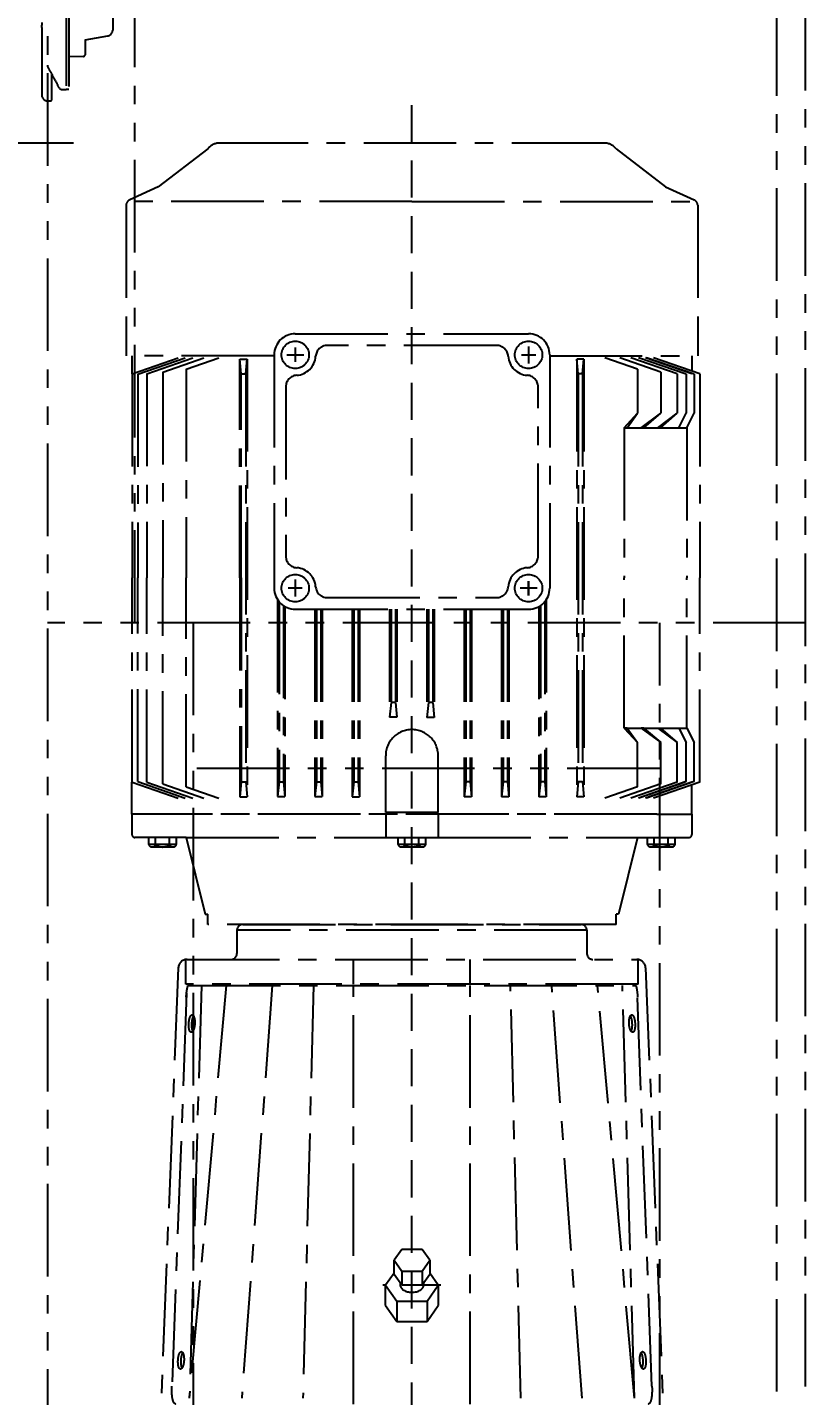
# Model space of a CAD drawing. Header units: millimetres. Extents: x 0 to 37514, y 0 to 8910.
# Drawn here: x 15973.7 to 16240.6, y 2244.6 to 2714 of the extents above; entities that cross this region are included whole.
import ezdxf

# ---------------------------------------------------------------- set-up
doc = ezdxf.new("R2010")
doc.units = ezdxf.units.MM
for name, pattern in [('CENTER', [50.8, 31.75, -6.35, 6.35, -6.35]), ('DASHED', [19.05, 12.7, -6.35]), ('PHANTOM', [63.5, 31.75, -6.35, 6.35, -6.35, 6.35, -6.35])]:
    doc.linetypes.add(name, pattern=pattern)
doc.layers.add('1', color=1, linetype='CENTER')
doc.layers.add('2', color=2, linetype='DASHED')
doc.styles.get("Standard").update_dxf_attribs({"font": 'ISOCP.SHX', "bigfont": 'WHGTXT.SHX'})
doc.dimstyles.new('PS-20', dxfattribs={"dimscale": 20, "dimtxt": 3.2, "dimasz": 2.5, "dimexe": 2, "dimexo": 2.5, "dimgap": 2, "dimtad": 1, "dimtoh": 1, "dimrnd": 0.05, "dimzin": 12, "dimdsep": 46, "dimtxsty": 'Standard', "dimcen": 0, "dimclrt": 2, "dimazin": 3, "dimtfac": 1, "dimtofl": 0, "dimtmove": 0, "dimatfit": 3, "dimfxl": 0, "dimtolj": 1, "dimtzin": 0, "dimarcsym": 0})

# ---------------------------------------------------------------- blocks, each defined once
blk = doc.blocks.new('A$C7FF12D12')
at = {"color": 6, "linetype": 'PHANTOM'}
blk.add_line((-465, 1300), (-465, 250), dxfattribs=at)
blk = doc.blocks.new('*D222')
at = {"color": 0, "lineweight": -2}
for p, q in [((15989.58, 2674.27), (15446.74, 2674.27)), ((15486.74, 2624.27), (15486.74, 1789.77)), ((15930.58, 1739.77), (15446.74, 1739.77))]:
    blk.add_line(p, q, dxfattribs=at)
at = {"color": 0}
for points in [[(15478.41, 2624.27), (15495.08, 2624.27), (15486.74, 2674.27)], [(15478.41, 1789.77), (15495.08, 1789.77), (15486.74, 1739.77)]]:
    blk.add_solid(points, dxfattribs=at)
at = {"layer": 'Defpoints', "color": 0}
for p in [(16039.58, 2674.27), (15486.74, 1739.77), (15980.58, 1739.77)]:
    blk.add_point(p, dxfattribs=at)
at = {"color": 2, "insert": (15414.74, 2207.02), "char_height": 64, "attachment_point": 5, "rotation": 90}
blk.add_mtext('\\A1;934.5', dxfattribs=at)
blk = doc.blocks.new('A$C2A6326AF')
at = {"color": 2, "linetype": 'PHANTOM'}
for p, q in [((260, -1390.52), (260, 99.48)), ((0, 75.95), (0, -1390.52)), ((30, -620.52), (30, 79.48)), ((6.4, -277.68), (6.4, -437.68)), ((7.4, -277.88), (7.4, -437.48)), ((22.4, -393.84), (22.4, -417.25)), ((-1.96, -416.33), (-1.96, -439.54)), ((12.9, -420.61), (20.75, -419.22)), ((12.9, -420.61), (12.9, -425.77)), ((12.42, -426.27), (7.4, -426.45)), ((1.54, -441.04), (1.54, -432.44)), ((5.4, -437.68), (6.4, -437.68)), ((6.4, -437.48), (7.4, -437.48)), ((0.04, -441.54), (1.04, -441.54)), ((260, -620.52), (0, -620.52)), ((50, -620.52), (50, -1340.52)), ((210, -1340.52), (210, -620.52)), ((210, -670.52), (50, -670.52))]:
    blk.add_line(p, q, dxfattribs=at)
for centre, radius, start, end in [((-61.92, -408.08), 60.53, 352.1699, 353.7103), ((20.4, -417.25), 2, 280, 0), ((8.4, -423.43), 2, 179.9781, 180), ((12.4, -425.77), 0.5, 272, 0), ((2, -429.27), 2, 180.0172, 208.791), ((40.52, -408.08), 45.96, 208.8141, 212.3313), ((-29.33, -451.91), 36.5, 26.2744, 31.8285), ((5.4, -435.68), 2, 182.0107, 270), ((0.04, -439.54), 2, 180, 270), ((1.04, -441.04), 0.5, 270, 0)]:
    blk.add_arc(centre, radius, start, end, dxfattribs=at)
blk = doc.blocks.new('*D224')
at = {"color": 0, "lineweight": -2}
for p, q in [((16190.58, 3589.77), (15246.37, 3589.77)), ((15286.37, 1789.77), (15286.37, 3539.77)), ((15930.58, 1739.77), (15246.37, 1739.77))]:
    blk.add_line(p, q, dxfattribs=at)
at = {"color": 0}
for points in [[(15278.04, 3539.77), (15294.71, 3539.77), (15286.37, 3589.77)], [(15278.04, 1789.77), (15294.71, 1789.77), (15286.37, 1739.77)]]:
    blk.add_solid(points, dxfattribs=at)
at = {"layer": 'Defpoints', "color": 0}
for p in [(15286.37, 3589.77), (16240.58, 3589.77), (15980.58, 1739.77)]:
    blk.add_point(p, dxfattribs=at)
at = {"color": 2, "insert": (15214.37, 2664.77), "char_height": 64, "attachment_point": 5, "rotation": 90}
blk.add_mtext('\\A1;1850', dxfattribs=at)
blk = doc.blocks.new('747 3HP FRONT')
at = {"layer": '1'}
for p, q in [((5214.02, 19572.95), (5197.02, 19559.95)), ((5350.02, 19574.95), (5218.02, 19574.95)), ((5354.02, 19572.95), (5371.02, 19559.95)), ((5354.02, 19572.95), (5365.45, 19564.21)), ((5197.02, 19559.95), (5187.25, 19555.47)), ((5371.02, 19559.95), (5380.79, 19555.47)), ((5186.02, 19553.62), (5186.02, 19509.45)), ((5284.02, 19554.95), (5188.58, 19554.95)), ((5284.02, 19554.95), (5379.45, 19554.95)), ((5382.02, 19553.62), (5382.02, 19509.45)), ((5244.02, 19509.55), (5324.02, 19509.55)), ((5186.02, 19509.45), (5186.02, 19501.95)), ((5313.04, 19505.55), (5254.99, 19505.55)), ((5382.02, 19509.45), (5382.02, 19501.95)), ((5236.77, 19501.95), (5186.02, 19501.95)), ((5188.02, 19501.95), (5188.02, 19495.81)), ((5188.04, 19495.81), (5203.91, 19501.35)), ((5190.02, 19495.67), (5206.31, 19501.35)), ((5193.11, 19495.83), (5208.93, 19501.35)), ((5198.62, 19496.43), (5212.71, 19501.35)), ((5206.65, 19497.45), (5217.83, 19501.35)), ((5225.52, 19495.77), (5225.02, 19500.87)), ((5225.02, 19500.87), (5227.52, 19500.87)), ((5225.02, 19425.8), (5225.02, 19500.87)), ((5227.02, 19495.77), (5227.52, 19500.87)), ((5227.52, 19500.87), (5227.52, 19350.74)), ((5236.77, 19502.3), (5236.77, 19422.3)), ((5331.27, 19502.3), (5331.27, 19422.3)), ((5331.27, 19501.95), (5382.02, 19501.95)), ((5340.52, 19500.87), (5340.52, 19350.74)), ((5343.02, 19500.87), (5340.52, 19500.87)), ((5341.02, 19495.77), (5340.52, 19500.87)), ((5342.52, 19495.77), (5343.02, 19500.87)), ((5343.02, 19500.87), (5343.02, 19350.74)), ((5361.39, 19497.45), (5350.21, 19501.35)), ((5369.42, 19496.43), (5355.32, 19501.35)), ((5374.92, 19495.83), (5359.11, 19501.35)), ((5378.02, 19495.67), (5361.72, 19501.35)), ((5380, 19495.81), (5364.12, 19501.35)), ((5380.79, 19495.67), (5364.5, 19501.35)), ((5382.77, 19495.81), (5366.89, 19501.35)), ((5380.02, 19501.95), (5380.02, 19496.77)), ((5188.04, 19495.81), (5188.04, 19425.8)), ((5190.02, 19495.67), (5190.02, 19425.8)), ((5193.11, 19495.83), (5193.11, 19425.8)), ((5198.62, 19496.43), (5198.62, 19425.8)), ((5206.65, 19497.45), (5206.65, 19425.8)), ((5225.52, 19495.77), (5226.84, 19495.77)), ((5225.52, 19425.8), (5225.52, 19495.77)), ((5227.02, 19495.77), (5227.02, 19355.84)), ((5341.02, 19495.77), (5341.02, 19355.84)), ((5342.52, 19495.77), (5341.02, 19495.77)), ((5342.52, 19495.77), (5342.52, 19355.84)), ((5361.39, 19497.45), (5361.39, 19482.3)), ((5369.42, 19496.43), (5369.42, 19482.3)), ((5374.92, 19495.83), (5374.92, 19482.3)), ((5378.02, 19495.67), (5378.02, 19482.3)), ((5380.79, 19495.67), (5380.79, 19482.3)), ((5382.77, 19495.81), (5382.77, 19425.8)), ((5240.77, 19491.33), (5240.77, 19433.28)), ((5327.27, 19433.28), (5327.27, 19491.33)), ((5356.85, 19477.3), (5361.39, 19482.3)), ((5357.79, 19477.3), (5361.39, 19482.3)), ((5362.64, 19477.3), (5369.42, 19482.3)), ((5363.53, 19477.3), (5369.42, 19482.3)), ((5368.34, 19477.3), (5374.92, 19482.3)), ((5369.23, 19477.3), (5374.92, 19482.3)), ((5375.56, 19477.3), (5378.02, 19482.3)), ((5378.33, 19477.3), (5380.79, 19482.3)), ((5357.79, 19477.3), (5356.85, 19477.3)), ((5356.85, 19477.3), (5356.85, 19425.8)), ((5356.85, 19477.3), (5378.33, 19477.3)), ((5363.53, 19477.3), (5362.64, 19477.3)), ((5378.33, 19477.3), (5378.33, 19425.8)), ((5188.04, 19355.8), (5188.04, 19425.8)), ((5190.02, 19355.94), (5190.02, 19425.8)), ((5193.11, 19355.78), (5193.11, 19425.8)), ((5198.62, 19355.18), (5198.62, 19425.8)), ((5206.65, 19354.16), (5206.65, 19425.8)), ((5225.02, 19425.8), (5225.02, 19350.74)), ((5225.52, 19425.8), (5225.52, 19355.84)), ((5356.85, 19374.3), (5356.85, 19425.8)), ((5378.33, 19374.3), (5378.33, 19425.8)), ((5382.77, 19355.8), (5382.77, 19425.8)), ((5237.97, 19418.31), (5237.97, 19350.79)), ((5238.47, 19417.64), (5238.47, 19355.89)), ((5239.97, 19416.29), (5239.97, 19355.89)), ((5240.47, 19415.98), (5240.47, 19350.79)), ((5254.99, 19419.05), (5313.04, 19419.05)), ((5327.57, 19415.98), (5327.57, 19350.74)), ((5328.07, 19416.29), (5328.07, 19355.84)), ((5329.57, 19417.64), (5329.57, 19355.84)), ((5330.07, 19418.31), (5330.07, 19350.74)), ((5244.02, 19415.05), (5324.02, 19415.05)), ((5250.77, 19415.05), (5250.77, 19350.79)), ((5251.27, 19415.05), (5251.27, 19355.89)), ((5252.77, 19415.05), (5252.77, 19355.89)), ((5253.27, 19415.05), (5253.27, 19350.79)), ((5263.57, 19415.05), (5263.57, 19350.74)), ((5264.07, 19415.05), (5264.07, 19355.84)), ((5265.57, 19415.05), (5265.57, 19355.84)), ((5266.07, 19415.05), (5266.07, 19350.74)), ((5276.37, 19415.05), (5276.37, 19378.01)), ((5276.87, 19415.05), (5276.87, 19383.11)), ((5278.37, 19415.05), (5278.37, 19383.11)), ((5278.87, 19415.05), (5278.87, 19378.01)), ((5289.17, 19415.05), (5289.17, 19377.94)), ((5289.67, 19415.05), (5289.67, 19383.03)), ((5291.17, 19415.05), (5291.17, 19383.03)), ((5291.67, 19415.05), (5291.67, 19377.94)), ((5301.97, 19415.05), (5301.97, 19350.74)), ((5302.47, 19415.05), (5302.47, 19355.84)), ((5303.97, 19415.05), (5303.97, 19355.84)), ((5304.47, 19415.05), (5304.47, 19350.74)), ((5314.77, 19415.05), (5314.77, 19350.74)), ((5315.27, 19415.05), (5315.27, 19355.84)), ((5316.77, 19415.05), (5316.77, 19355.84)), ((5317.27, 19415.05), (5317.27, 19350.74)), ((5276.87, 19383.11), (5276.37, 19378.01)), ((5278.37, 19383.11), (5276.87, 19383.11)), ((5278.37, 19383.11), (5278.87, 19378.01)), ((5289.67, 19383.03), (5289.17, 19377.94)), ((5291.17, 19383.03), (5289.67, 19383.03)), ((5291.17, 19383.03), (5291.67, 19377.94)), ((5278.87, 19378.01), (5276.37, 19378.01)), ((5291.67, 19377.94), (5289.17, 19377.94)), ((5356.85, 19374.3), (5361.39, 19369.3)), ((5357.79, 19374.3), (5356.85, 19374.3)), ((5356.85, 19374.3), (5378.33, 19374.3)), ((5357.79, 19374.3), (5361.39, 19369.3)), ((5362.64, 19374.3), (5369.42, 19369.3)), ((5363.53, 19374.3), (5362.64, 19374.3)), ((5363.53, 19374.3), (5369.42, 19369.3)), ((5368.34, 19374.3), (5374.92, 19369.3)), ((5369.23, 19374.3), (5374.92, 19369.3)), ((5375.56, 19374.3), (5378.02, 19369.3)), ((5378.33, 19374.3), (5380.79, 19369.3)), ((5361.39, 19354.16), (5361.39, 19369.3)), ((5369.42, 19355.18), (5369.42, 19369.3)), ((5374.92, 19355.78), (5374.92, 19369.3)), ((5378.02, 19355.94), (5378.02, 19369.3)), ((5380.79, 19355.94), (5380.79, 19369.3)), ((5275.02, 19345.3), (5275.02, 19364.8)), ((5293.02, 19345.3), (5293.02, 19364.8)), ((5188.02, 19344.8), (5188.02, 19355.8)), ((5188.04, 19355.8), (5203.91, 19350.26)), ((5190.02, 19355.94), (5206.31, 19350.26)), ((5193.11, 19355.78), (5208.93, 19350.26)), ((5198.62, 19355.18), (5212.71, 19350.26)), ((5225.52, 19355.84), (5225.02, 19350.74)), ((5225.52, 19355.84), (5227.02, 19355.84)), ((5227.02, 19355.84), (5227.52, 19350.74)), ((5238.47, 19355.89), (5237.97, 19350.79)), ((5238.47, 19355.89), (5239.97, 19355.89)), ((5239.97, 19355.89), (5240.47, 19350.79)), ((5251.27, 19355.89), (5250.77, 19350.79)), ((5251.27, 19355.89), (5252.77, 19355.89)), ((5252.77, 19355.89), (5253.27, 19350.79)), ((5264.07, 19355.84), (5263.57, 19350.74)), ((5264.07, 19355.84), (5265.57, 19355.84)), ((5265.57, 19355.84), (5266.07, 19350.74)), ((5302.47, 19355.84), (5301.97, 19350.74)), ((5303.97, 19355.84), (5302.47, 19355.84)), ((5303.97, 19355.84), (5304.47, 19350.74)), ((5315.27, 19355.84), (5314.77, 19350.74)), ((5316.77, 19355.84), (5315.27, 19355.84)), ((5316.77, 19355.84), (5317.27, 19350.74)), ((5328.07, 19355.84), (5327.57, 19350.74)), ((5329.57, 19355.84), (5328.07, 19355.84)), ((5329.57, 19355.84), (5330.07, 19350.74)), ((5341.02, 19355.84), (5340.52, 19350.74)), ((5342.52, 19355.84), (5341.02, 19355.84)), ((5342.52, 19355.84), (5343.02, 19350.74)), ((5369.42, 19355.18), (5355.32, 19350.26)), ((5374.92, 19355.78), (5359.11, 19350.26)), ((5378.02, 19355.94), (5361.72, 19350.26)), ((5377.7, 19355.78), (5361.88, 19350.26)), ((5380, 19355.8), (5364.12, 19350.26)), ((5380.79, 19355.94), (5364.5, 19350.26)), ((5382.77, 19355.8), (5366.89, 19350.26)), ((5380.02, 19344.8), (5380.02, 19354.84)), ((5206.65, 19354.16), (5217.83, 19350.26)), ((5225.02, 19350.74), (5227.52, 19350.74)), ((5225.02, 19350.74), (5227.52, 19350.74)), ((5237.97, 19350.79), (5240.47, 19350.79)), ((5237.97, 19350.79), (5240.47, 19350.79)), ((5250.77, 19350.79), (5253.27, 19350.79)), ((5250.77, 19350.79), (5253.27, 19350.79)), ((5263.57, 19350.74), (5266.07, 19350.74)), ((5263.57, 19350.74), (5266.07, 19350.74)), ((5304.47, 19350.74), (5301.97, 19350.74)), ((5304.47, 19350.74), (5301.97, 19350.74)), ((5317.27, 19350.74), (5314.77, 19350.74)), ((5317.27, 19350.74), (5314.77, 19350.74)), ((5330.07, 19350.74), (5327.57, 19350.74)), ((5330.07, 19350.74), (5327.57, 19350.74)), ((5343.02, 19350.74), (5340.52, 19350.74)), ((5343.02, 19350.74), (5340.52, 19350.74)), ((5361.39, 19354.16), (5350.21, 19350.26)), ((5293.02, 19345.3), (5275.02, 19345.3)), ((5293.02, 19345.3), (5275.02, 19345.3)), ((5200.02, 19344.8), (5188.02, 19344.8)), ((5200.02, 19344.8), (5188.02, 19344.8)), ((5188.02, 19344.8), (5188.02, 19337.8)), ((5364.52, 19344.8), (5188.02, 19344.8)), ((5188.02, 19344.8), (5188.02, 19337.8)), ((5368.02, 19344.8), (5203.02, 19344.8)), ((5365.02, 19344.8), (5203.02, 19344.8)), ((5275.02, 19344.8), (5275.02, 19336.8)), ((5293.02, 19344.8), (5293.02, 19336.8)), ((5368.02, 19344.8), (5380.02, 19344.8)), ((5368.02, 19344.8), (5380.02, 19344.8)), ((5368.02, 19344.8), (5380.02, 19344.8)), ((5380.02, 19344.8), (5380.02, 19337.8)), ((5206.59, 19336.8), (5189.02, 19336.8)), ((5193.76, 19334.34), (5193.76, 19336.8)), ((5196.14, 19334.34), (5196.14, 19336.8)), ((5200.89, 19334.34), (5200.89, 19336.8)), ((5203.69, 19336.8), (5203.02, 19336.8)), ((5203.27, 19334.34), (5203.27, 19336.8)), ((5206.59, 19336.8), (5213.14, 19310.45)), ((5206.59, 19336.8), (5275.02, 19336.8)), ((5275.02, 19336.8), (5293.02, 19336.8)), ((5279.26, 19334.34), (5279.26, 19336.8)), ((5281.64, 19334.34), (5281.64, 19336.8)), ((5286.39, 19334.34), (5286.39, 19336.8)), ((5288.77, 19334.34), (5288.77, 19336.8)), ((5293.02, 19336.8), (5361.4, 19336.8)), ((5361.4, 19336.8), (5354.89, 19310.45)), ((5361.4, 19336.8), (5379.02, 19336.8)), ((5364.35, 19336.8), (5365.02, 19336.8)), ((5364.76, 19334.34), (5364.76, 19336.8)), ((5367.14, 19334.34), (5367.14, 19336.8)), ((5371.89, 19334.34), (5371.89, 19336.8)), ((5374.27, 19334.34), (5374.27, 19336.8)), ((5203.27, 19334.34), (5193.76, 19334.34)), ((5202.08, 19333.51), (5194.95, 19333.51)), ((5288.77, 19334.34), (5279.26, 19334.34)), ((5287.58, 19333.51), (5280.45, 19333.51)), ((5374.27, 19334.34), (5364.76, 19334.34)), ((5373.08, 19333.51), (5365.95, 19333.51)), ((5213.14, 19310.45), (5214.02, 19310.45)), ((5214.02, 19306.95), (5214.02, 19310.45)), ((5354.89, 19310.45), (5354.02, 19310.45)), ((5354.02, 19306.95), (5354.02, 19310.45)), ((5354.02, 19306.95), (5214.02, 19306.95))]:
    blk.add_line(p, q, dxfattribs=at)
at = {"layer": '1', "const_width": 0.7}
for points in [[(5244.04, 19504.85), (5244.04, 19499.84)], [(5324.02, 19505.28), (5324.02, 19499.32)], [(5241.04, 19502.3), (5247.01, 19502.3)], [(5326.57, 19502.28), (5321.55, 19502.28)], [(5244.02, 19419.33), (5244.02, 19425.29)], [(5323.99, 19419.76), (5323.99, 19424.77)], [(5241.47, 19422.33), (5246.48, 19422.33)], [(5326.99, 19422.3), (5321.03, 19422.3)]]:
    blk.add_lwpolyline(points, dxfattribs=at)
at = {"layer": '1'}
for centre in [(5244.02, 19502.3), (5324.02, 19502.3), (5244.02, 19422.3), (5324.02, 19422.3)]:
    blk.add_circle(centre, 4.7, dxfattribs=at)
for centre, radius, start, end in [((5218.02, 19569.95), 5, 90, 143.1301), ((5350.02, 19569.95), 5, 36.8699, 90), ((5350.02, 19569.95), 5, 36.8699, 90), ((5188.02, 19553.62), 2, 112.6199, 180), ((5380.02, 19553.62), 2, 0, 67.3801), ((5244.02, 19502.3), 7.25, 90, 180), ((5324.02, 19502.3), 7.25, 0, 90), ((5254.99, 19501.55), 4, 90, 176.0904), ((5313.04, 19501.55), 4, 3.9096, 90), ((5244.02, 19502.3), 7, 273.9096, 356.0904), ((5324.02, 19502.3), 7, 183.9096, 266.0904), ((5244.77, 19491.33), 4, 93.9096, 180), ((5323.27, 19491.33), 4, 0, 86.0904), ((5244.77, 19433.28), 4, 180, 266.0904), ((5323.27, 19433.28), 4, 273.9096, 0), ((5244.02, 19422.3), 7, 3.9096, 86.0904), ((5324.02, 19422.3), 7, 93.9096, 176.0904), ((5244.02, 19422.3), 7.25, 180, 270), ((5254.99, 19423.05), 4, 183.9096, 270), ((5313.04, 19423.05), 4, 270, 356.0904), ((5324.02, 19422.3), 7.25, 270, 0), ((5284.02, 19364.8), 9, 0, 180), ((5189.02, 19337.8), 1, 180, 270), ((5189.02, 19337.8), 1, 180, 270), ((5379.02, 19337.8), 1, 270, 0), ((5194.95, 19334.78), 1.27, 200.5699, 339.4301), ((5198.52, 19337.35), 3.84, 231.7868, 308.2132), ((5202.08, 19334.78), 1.27, 200.5699, 339.4301), ((5280.45, 19334.78), 1.27, 200.5699, 339.4301), ((5284.02, 19337.35), 3.84, 231.7868, 308.2132), ((5287.58, 19334.78), 1.27, 200.5699, 339.4301), ((5365.95, 19334.78), 1.27, 200.5699, 339.4301), ((5369.52, 19337.35), 3.84, 231.7868, 308.2132), ((5373.08, 19334.78), 1.27, 200.5699, 339.4301)]:
    blk.add_arc(centre, radius, start, end, dxfattribs=at)
blk = doc.blocks.new('A$C5A5F5954')
at = {"layer": '1'}
for p, q in [((-168, 447.5), (-52, 447.5)), ((-170, 445.5), (-170, 437.54)), ((-50, 445.5), (-170, 445.5)), ((-50, 445.5), (-50, 437.54)), ((-190.13, 432.66), (-196.83, 264.13)), ((-187.55, 427.02), (-187.55, 435.5)), ((-187.13, 435.5), (-32.29, 435.5)), ((-130, 427.02), (-130, 435.5)), ((-90, 427.02), (-90, 435.5)), ((-32.45, 427.02), (-32.45, 435.5)), ((-29.87, 432.66), (-23.17, 264.13)), ((-187.29, 423.87), (-192.3, 289.07)), ((-32.45, 427.02), (-187.55, 427.02)), ((-186.8, 426.52), (-33.2, 426.52)), ((-182.2, 426.52), (-186.34, 284.98)), ((-173.68, 426.52), (-186.34, 284.98)), ((-157.92, 426.52), (-168.34, 284.98)), ((-143.76, 426.52), (-147.39, 284.98)), ((-130, 282.98), (-130, 426.52)), ((-90, 282.98), (-90, 426.52)), ((-72.61, 284.98), (-76.24, 426.52)), ((-51.66, 284.98), (-62.08, 426.52)), ((-33.66, 284.98), (-46.32, 426.52)), ((-33.66, 284.98), (-37.8, 426.52)), ((-27.7, 289.07), (-32.71, 423.82)), ((-113.52, 336.03), (-116.12, 332.32)), ((-106.48, 336.03), (-113.52, 336.03)), ((-103.88, 332.32), (-106.48, 336.03)), ((-116.12, 327.57), (-116.12, 332.32)), ((-116.12, 332.32), (-113.52, 328.61)), ((-113.52, 328.61), (-106.48, 328.61)), ((-113.52, 328.61), (-113.52, 323.85)), ((-106.48, 328.61), (-103.88, 332.32)), ((-106.48, 328.61), (-106.48, 323.85)), ((-103.88, 332.32), (-103.88, 327.57)), ((-116.12, 327.94), (-119.04, 323.76)), ((-116.12, 327.57), (-113.52, 323.85)), ((-114, 324.54), (-114, 323.76)), ((-113.52, 323.85), (-106.48, 323.85)), ((-106.48, 323.85), (-103.88, 327.57)), ((-106, 324.54), (-106, 323.76)), ((-100.97, 323.76), (-103.88, 327.94)), ((-119.04, 316.74), (-119.04, 323.76)), ((-119.04, 323.76), (-115.2, 318.28)), ((-104.8, 318.28), (-100.97, 323.76)), ((-100.97, 323.76), (-100.97, 316.74)), ((-119.04, 316.74), (-115.2, 311.26)), ((-115.2, 318.28), (-104.8, 318.28)), ((-115.2, 318.28), (-115.2, 311.26)), ((-104.8, 318.28), (-104.8, 311.26)), ((-104.8, 311.26), (-100.97, 316.74)), ((-115.2, 311.26), (-104.8, 311.26))]:
    blk.add_line(p, q, dxfattribs=at)
for centre, radius, start, end in [((-168, 445.5), 2, 90, 180), ((-52, 445.5), 2, 0, 90), ((-172, 437.5), 2, 270, 0), ((-48, 437.5), 2, 180, 270), ((-187.13, 432.5), 3, 90, 177), ((-32.87, 432.5), 3, 3, 90)]:
    blk.add_arc(centre, radius, start, end, dxfattribs=at)
blk.add_ellipse((-110, 323.76), major_axis=(4, 0), ratio=0.607152, start_param=3.141593, end_param=6.283185, dxfattribs=at)
for points, knots in [([(-187.39, 422.59), (-187.37, 422.96), (-187.32, 423.69), (-187.19, 424.76), (-187.01, 425.71), (-186.87, 426.29), (-186.8, 426.52)], [0, 0, 0, 0, 1.087617, 2.206105, 3.24396, 3.980206, 3.980206, 3.980206, 3.980206]), ([(-33.2, 426.52), (-33.13, 426.29), (-32.99, 425.71), (-32.82, 424.76), (-32.69, 423.69), (-32.63, 422.96), (-32.61, 422.59)], [2.551104, 2.551104, 2.551104, 2.551104, 3.28516, 4.3248, 5.442919, 6.531308, 6.531308, 6.531308, 6.531308])]:
    blk.add_open_spline(points, degree=3, knots=knots, dxfattribs=at)
for points, start_tangent, end_tangent in [([(-185.68, 410.5), (-185.96, 410.62), (-186.2, 410.98), (-186.38, 411.54), (-186.49, 412.26), (-186.52, 413.08), (-186.48, 413.94), (-186.36, 414.75), (-186.18, 415.47), (-185.95, 416.03), (-185.68, 416.38), (-185.39, 416.5)], (-1, 0), (1, 0)), ([(-185.01, 416.03), (-185.24, 415.47), (-185.42, 414.75), (-185.54, 413.94), (-185.58, 413.08), (-185.55, 412.26), (-185.44, 411.54), (-185.26, 410.98)], (-0.474871, -0.880055), (0.40007, -0.916485)), ([(-185.39, 416.5), (-185.1, 416.38), (-184.91, 416.16)], (1, 0), (0.524867, -0.851184)), ([(-184.84, 416.02), (-184.63, 415.46), (-184.5, 414.75), (-184.45, 413.93), (-184.49, 413.08), (-184.62, 412.25), (-184.83, 411.53), (-185.09, 410.97)], (0.446111, -0.894978), (-0.514379, -0.857563)), ([(-184.93, 416.15), (-185.01, 416.03)], (-0.542099, -0.840314), (-0.474871, -0.880055)), ([(-184.91, 416.16), (-184.84, 416.02)], (0.524867, -0.851184), (0.446111, -0.894978)), ([(-34.91, 410.97), (-35.17, 411.53), (-35.38, 412.25), (-35.51, 413.08), (-35.55, 413.93), (-35.5, 414.75), (-35.37, 415.46), (-35.16, 416.02)], (-0.514379, 0.857563), (0.446111, 0.894978)), ([(-35.16, 416.02), (-35.09, 416.16)], (0.446111, 0.894978), (0.524867, 0.851184)), ([(-35.09, 416.16), (-34.9, 416.38), (-34.61, 416.5)], (0.524867, 0.851184), (1, 0)), ([(-34.99, 416.03), (-35.07, 416.15)], (-0.474871, 0.880055), (-0.542099, 0.840314)), ([(-34.74, 410.98), (-34.56, 411.54), (-34.45, 412.26), (-34.42, 413.08), (-34.46, 413.94), (-34.58, 414.75), (-34.76, 415.47), (-34.99, 416.03)], (0.40007, 0.916485), (-0.474871, 0.880055)), ([(-34.61, 416.5), (-34.32, 416.38), (-34.05, 416.03), (-33.82, 415.47), (-33.64, 414.75), (-33.52, 413.94), (-33.48, 413.08), (-33.51, 412.26), (-33.62, 411.54), (-33.8, 410.98), (-34.04, 410.62), (-34.32, 410.5)], (1, 0), (-1, 0)), ([(-185.17, 410.85), (-185.38, 410.62), (-185.68, 410.5)], (-0.574873, -0.818243), (-1, 0)), ([(-185.26, 410.98), (-185.2, 410.85)], (0.40007, -0.916485), (0.474207, -0.880414)), ([(-185.09, 410.97), (-185.17, 410.85)], (-0.514379, -0.857563), (-0.574873, -0.818243)), ([(-34.83, 410.85), (-34.91, 410.97)], (-0.574873, 0.818243), (-0.514379, 0.857563)), ([(-34.32, 410.5), (-34.62, 410.62), (-34.83, 410.85)], (-1, 0), (-0.574873, 0.818243)), ([(-34.8, 410.85), (-34.74, 410.98)], (0.474207, 0.880414), (0.40007, 0.916485)), ([(-189.38, 294.98), (-189.66, 295.1), (-189.9, 295.45), (-190.08, 296.01), (-190.19, 296.74), (-190.22, 297.56), (-190.18, 298.41), (-190.06, 299.23), (-189.88, 299.95), (-189.65, 300.5), (-189.38, 300.86), (-189.08, 300.98)], (-1, 0), (1, 0)), ([(-188.71, 300.5), (-188.94, 299.95), (-189.12, 299.23), (-189.24, 298.41), (-189.28, 297.56), (-189.25, 296.74), (-189.14, 296.01), (-188.96, 295.45)], (-0.47587, -0.879516), (0.401367, -0.915918)), ([(-189.08, 300.98), (-188.8, 300.85), (-188.61, 300.63)], (1, 0), (0.524089, -0.851664)), ([(-188.54, 300.5), (-188.33, 299.94), (-188.2, 299.23), (-188.15, 298.41), (-188.19, 297.55), (-188.32, 296.73), (-188.53, 296.01), (-188.79, 295.45)], (0.445073, -0.895494), (-0.513541, -0.858065)), ([(-188.63, 300.63), (-188.71, 300.5)], (-0.542867, -0.839818), (-0.47587, -0.879516)), ([(-188.61, 300.63), (-188.54, 300.5)], (0.524089, -0.851664), (0.445073, -0.895494)), ([(-31.21, 295.45), (-31.47, 296.01), (-31.68, 296.73), (-31.81, 297.55), (-31.85, 298.41), (-31.8, 299.23), (-31.67, 299.94), (-31.46, 300.5)], (-0.513541, 0.858065), (0.445073, 0.895494)), ([(-31.46, 300.5), (-31.39, 300.63)], (0.445073, 0.895494), (0.524089, 0.851664)), ([(-31.39, 300.63), (-31.2, 300.85), (-30.92, 300.98)], (0.524089, 0.851664), (1, 0)), ([(-31.29, 300.5), (-31.37, 300.63)], (-0.47587, 0.879516), (-0.542867, 0.839818)), ([(-31.04, 295.45), (-30.86, 296.01), (-30.75, 296.74), (-30.72, 297.56), (-30.76, 298.41), (-30.88, 299.23), (-31.06, 299.95), (-31.29, 300.5)], (0.401367, 0.915918), (-0.47587, 0.879516)), ([(-30.92, 300.98), (-30.62, 300.86), (-30.35, 300.5), (-30.12, 299.95), (-29.94, 299.23), (-29.82, 298.41), (-29.78, 297.56), (-29.81, 296.74), (-29.92, 296.01), (-30.1, 295.45), (-30.34, 295.1), (-30.62, 294.98)], (1, 0), (-1, 0)), ([(-188.87, 295.33), (-189.08, 295.1), (-189.38, 294.98)], (-0.574038, -0.818829), (-1, 0)), ([(-188.96, 295.45), (-188.9, 295.33)], (0.401367, -0.915918), (0.475298, -0.879825)), ([(-188.79, 295.45), (-188.87, 295.33)], (-0.513541, -0.858065), (-0.574038, -0.818829)), ([(-31.13, 295.33), (-31.21, 295.45)], (-0.574038, 0.818829), (-0.513541, 0.858065)), ([(-30.62, 294.98), (-30.92, 295.1), (-31.13, 295.33)], (-1, 0), (-0.574038, 0.818829)), ([(-31.1, 295.33), (-31.04, 295.45)], (0.475298, 0.879825), (0.401367, 0.915918)), ([(-190.99, 283), (-191.36, 283.15), (-191.68, 283.57), (-191.92, 284.16), (-192.1, 284.89), (-192.24, 285.79), (-192.31, 286.83), (-192.34, 287.97), (-192.3, 289.07)], (-0.998311, 0.0581), (0.050974, 0.9987)), ([(-27.7, 289.07), (-27.66, 287.96), (-27.69, 286.82), (-27.77, 285.77), (-27.9, 284.88), (-28.08, 284.16), (-28.32, 283.56), (-28.64, 283.15), (-29.01, 283)], (0.050974, -0.9987), (-0.998314, -0.058047))]:
    blk.add_spline(points, degree=3, dxfattribs=dict(at, start_tangent=start_tangent, end_tangent=end_tangent))
at = {"layer": '2'}
for p, q in [((-110, -8.06), (-110, 730.5)), ((-100.06, 323.76), (-119.94, 323.76))]:
    blk.add_line(p, q, dxfattribs=at)
at = {"layer": '1'}
blk.add_blockref('747 3HP FRONT', (-5394.02, -18859.45), dxfattribs=at)
blk = doc.blocks.new('A$C27F11E2B')
blk.add_blockref('A$C5A5F5954', (-29, 219))

msp = doc.modelspace()

# ---------------------------------------------------------------- block references
for name, p in [('A$C7FF12D12', (16695.576, 1739.767)), ('A$C2A6326AF', (15980.576, 3130.287)), ('A$C27F11E2B', (16244.576, 1739.767))]:
    msp.add_blockref(name, p)

# ---------------------------------------------------------------- dimensions: what is measured, and where the dimension line sits
dim = msp.add_linear_dim(base=(15286.374, 3589.767), p1=(15980.576, 1739.767), p2=(16240.576, 3589.767), angle=90, dimstyle='PS-20')
dim.commit()
dim.dimension.update_dxf_attribs({"geometry": '*D224', "text_midpoint": (15286.374, 2664.767), "dimtype": 160})
dim = msp.add_linear_dim(base=(15486.744, 1739.767), p1=(16039.576, 2674.267), p2=(15980.576, 1739.767), angle=90, dimstyle='PS-20')
dim.commit()
dim.dimension.update_dxf_attribs({"geometry": '*D222', "text_midpoint": (15414.744, 2207.017)})

doc.saveas('drawing.dxf')
